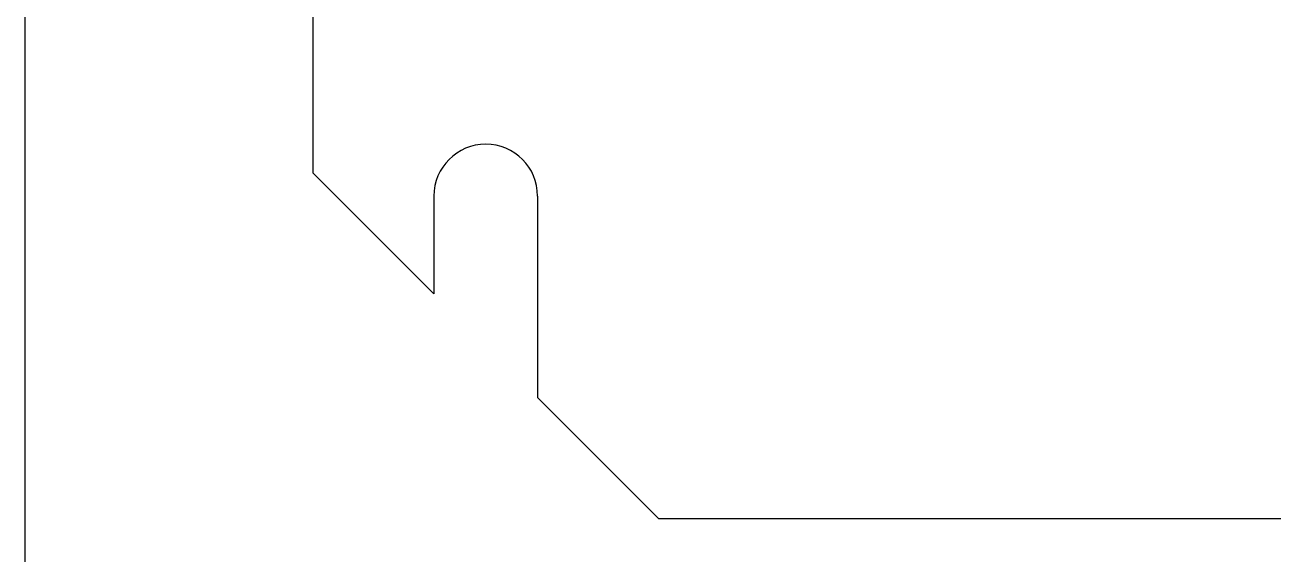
# Model space of a CAD drawing. Header units: millimetres. Extents: x 2139 to 5034, y 655 to 2700.
# Drawn here: x 3770.8 to 3941.3, y 1341.2 to 1413.5 of the extents above; entities that cross this region are included whole.
import ezdxf

# ---------------------------------------------------------------- set-up
doc = ezdxf.new("R2010")
doc.units = ezdxf.units.MM

msp = doc.modelspace()

# ---------------------------------------------------------------- linework, layer by layer
at = {"color": 52}
for p, q in [((3810.13, 1393.29), (3826.65, 1376.77)), ((3826.65, 1390.14), (3826.65, 1376.77)), ((3840.81, 1390.14), (3840.81, 1362.6)), ((3840.81, 1362.6), (3857.34, 1346.08))]:
    msp.add_line(p, q, dxfattribs=at)
msp.add_lwpolyline([(3770.79, 1317.76), (4400.22, 1317.76), (4400.22, 2261.89), (3770.79, 2261.89)], close=True)
for points in [[(3810.13, 2186.36), (3810.13, 1393.29)], [(3857.34, 1346.08), (4313.67, 1346.08)]]:
    msp.add_lwpolyline(points, dxfattribs=at)
msp.add_arc((3833.73, 1390.14), 7.08, 0, 180, dxfattribs=at)

doc.saveas('drawing.dxf')
